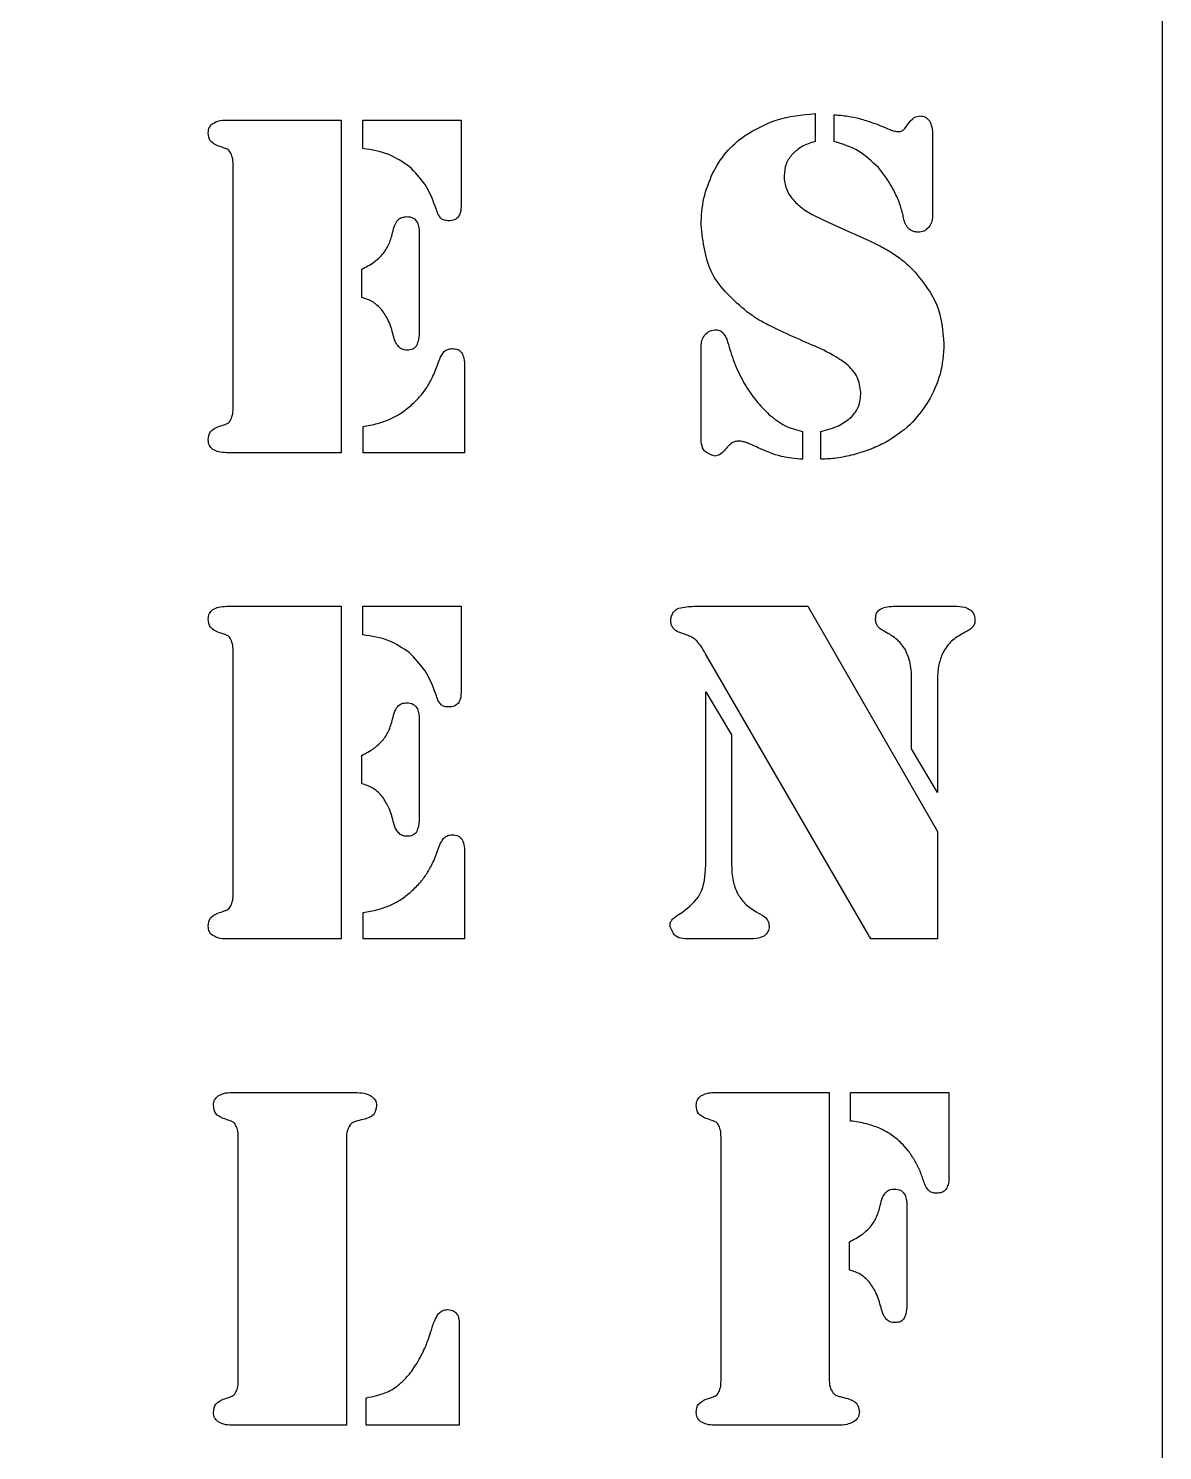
# Model space of a CAD drawing. Header units: millimetres. Extents: x 0 to 850, y -340 to 510.
# Drawn here: x 676 to 850, y -168.1 to 50 of the extents above; entities that cross this region are included whole.
import ezdxf

# ---------------------------------------------------------------- set-up
doc = ezdxf.new("R2010")
doc.units = ezdxf.units.MM
doc.layers.get('0').update_dxf_attribs({"linetype": 'CONTINUOUS'})

msp = doc.modelspace()

# ---------------------------------------------------------------- linework, layer by layer
for p, q in [((706.42, 35.93), (724.02, 35.93)), ((724.02, 35.93), (724.02, -15.07)), ((727.34, 31.56), (727.34, 35.93)), ((727.34, 35.93), (742.4, 35.93)), ((742.4, 35.93), (742.4, 22.71)), ((796.7, 36.94), (796.7, 32.65)), ((799.65, 32.65), (799.65, 36.76)), ((810.49, 34.66), (811.31, 35.75)), ((814.71, 33.54), (814.71, 21.21)), ((707.43, -8.27), (707.43, 29.13)), ((735.97, 18), (735.97, 3.76)), ((727.16, 8.73), (727.16, 13.07)), ((779.21, -12.38), (779.21, 1.22)), ((742.92, -1.88), (742.92, -15.07)), ((727.38, -15.07), (727.38, -11.03)), ((794.76, -11.82), (794.76, -16.08)), ((797.6, -16.08), (797.6, -11.82)), ((724.02, -15.07), (706.42, -15.07)), ((742.92, -15.07), (727.38, -15.07)), ((706.42, -38.63), (724.02, -38.63)), ((724.02, -38.63), (724.02, -89.63)), ((727.34, -43.01), (727.34, -38.63)), ((727.34, -38.63), (742.4, -38.63)), ((742.4, -38.63), (742.4, -51.86)), ((779.23, -38.63), (795.6, -38.63)), ((795.6, -38.63), (815.47, -73.16)), ((808.75, -38.63), (818.09, -38.63)), ((777.22, -43.12), (775.8, -42.6)), ((707.43, -82.83), (707.43, -45.43)), ((805.27, -89.63), (779.91, -45.92)), ((811.51, -60.49), (811.51, -50.14)), ((815.47, -50.14), (815.47, -67.18)), ((779.94, -78.35), (779.94, -51.75)), ((779.94, -51.75), (783.9, -58.32)), ((735.97, -56.57), (735.97, -70.8)), ((783.9, -58.32), (783.9, -78.35)), ((815.47, -67.18), (811.51, -60.49)), ((727.16, -65.83), (727.16, -61.5)), ((815.47, -73.16), (815.47, -89.63)), ((742.92, -76.45), (742.92, -89.63)), ((727.38, -89.63), (727.38, -85.6)), ((787.57, -85.41), (788.69, -86.05)), ((724.02, -89.63), (706.42, -89.63)), ((742.92, -89.63), (727.38, -89.63)), ((786.48, -89.63), (777.85, -89.63)), ((815.47, -89.63), (805.27, -89.63)), ((707.22, -113.2), (726.13, -113.2)), ((781.27, -113.2), (798.87, -113.2)), ((798.87, -113.2), (798.87, -157.1)), ((802.16, -117.57), (802.16, -113.2)), ((802.16, -113.2), (817.21, -113.2)), ((817.21, -113.2), (817.21, -126.24)), ((708.23, -157.4), (708.23, -120)), ((724.82, -120.26), (724.82, -164.2)), ((782.28, -157.4), (782.28, -120)), ((810.79, -131.14), (810.79, -145.37)), ((801.97, -140.4), (801.97, -136.07)), ((742.12, -149), (742.12, -164.2)), ((727.85, -164.2), (727.85, -160.02)), ((724.82, -164.2), (707.22, -164.2)), ((742.12, -164.2), (727.85, -164.2)), ((800.17, -164.2), (781.27, -164.2))]:
    msp.add_line(p, q)
msp.add_lwpolyline([(850, 510), (0, 510), (0, -340), (850, -340)], close=True)
for points, knots in [([(703.62, 33.99), (703.65, 34.28), (703.7, 34.86), (704.13, 35.24), (704.35, 35.43)], [0, 0, 0, 0, 0.0995854, 0.1960917, 0.1960917, 0.1960917, 0.1960917]), ([(704.35, 35.43), (704.64, 35.58), (705.28, 35.91), (706.01, 35.92), (706.42, 35.93)], [0, 0, 0, 0, 0.1129814, 0.2538744, 0.2538744, 0.2538744, 0.2538744]), ([(785.87, 33.54), (787.46, 34.45), (790.82, 36.37), (794.67, 36.74), (796.7, 36.94)], [0, 0, 0, 0, 0.640388, 1.349479, 1.349479, 1.349479, 1.349479]), ([(799.65, 36.76), (800.35, 36.7), (801.66, 36.6), (802.94, 36.31), (803.54, 36.18)], [0, 0, 0, 0, 0.2475047, 0.4626937, 0.4626937, 0.4626937, 0.4626937]), ([(803.54, 36.18), (804.2, 35.97), (805.79, 35.49), (807.32, 34.85), (808.21, 34.48)], [0, 0, 0, 0, 0.2458719, 0.5850236, 0.5850236, 0.5850236, 0.5850236]), ([(811.31, 35.75), (811.51, 35.99), (811.9, 36.44), (812.49, 36.53), (812.77, 36.57)], [0, 0, 0, 0, 0.1065257, 0.2030103, 0.2030103, 0.2030103, 0.2030103]), ([(812.77, 36.57), (813.08, 36.54), (813.67, 36.5), (814.06, 36.05), (814.24, 35.84)], [0, 0, 0, 0, 0.1049582, 0.2006477, 0.2006477, 0.2006477, 0.2006477]), ([(814.24, 35.84), (814.38, 35.53), (814.7, 34.8), (814.7, 34), (814.71, 33.54)], [0, 0, 0, 0, 0.1178777, 0.2783568, 0.2783568, 0.2783568, 0.2783568]), ([(705.11, 31.97), (704.68, 32.18), (703.81, 32.58), (703.68, 33.52), (703.62, 33.99)], [0, 0, 0, 0, 0.1584858, 0.3142666, 0.3142666, 0.3142666, 0.3142666]), ([(780.97, 27.73), (781.61, 28.87), (782.87, 31.12), (784.87, 32.74), (785.87, 33.54)], [0, 0, 0, 0, 0.4558482, 0.9011451, 0.9011451, 0.9011451, 0.9011451]), ([(808.21, 34.48), (808.43, 34.39), (808.83, 34.24), (809.26, 34.19), (809.44, 34.18)], [0, 0, 0, 0, 0.0844438, 0.1498722, 0.1498722, 0.1498722, 0.1498722]), ([(809.44, 34.18), (809.66, 34.19), (810.07, 34.22), (810.35, 34.52), (810.49, 34.66)], [0, 0, 0, 0, 0.0739209, 0.140193, 0.140193, 0.140193, 0.140193]), ([(706.55, 31.47), (706.4, 31.53), (705.92, 31.71), (705.44, 31.87), (705.11, 31.97)], [0, 0, 0, 0, 0.0580702, 0.1793509, 0.1793509, 0.1793509, 0.1793509]), ([(706.98, 31.04), (706.91, 31.14), (706.8, 31.31), (706.62, 31.42), (706.55, 31.47)], [0, 0, 0, 0, 0.0414461, 0.07210741, 0.07210741, 0.07210741, 0.07210741]), ([(707.43, 29.13), (707.42, 29.52), (707.42, 30.19), (707.11, 30.79), (706.98, 31.04)], [0, 0, 0, 0, 0.1336195, 0.2330381, 0.2330381, 0.2330381, 0.2330381]), ([(734.46, 28.83), (733.44, 29.52), (731.28, 30.97), (728.7, 31.36), (727.34, 31.56)], [0, 0, 0, 0, 0.4283335, 0.9068402, 0.9068402, 0.9068402, 0.9068402]), ([(793.17, 30.68), (792.82, 30.21), (792.09, 29.24), (792, 28.03), (791.96, 27.41)], [0, 0, 0, 0, 0.2044917, 0.4179404, 0.4179404, 0.4179404, 0.4179404]), ([(796.7, 32.65), (795.99, 32.42), (794.68, 32.01), (793.65, 31.1), (793.17, 30.68)], [0, 0, 0, 0, 0.2582406, 0.4799154, 0.4799154, 0.4799154, 0.4799154]), ([(806.41, 28.65), (805.45, 29.57), (803.52, 31.44), (800.95, 32.24), (799.65, 32.65)], [0, 0, 0, 0, 0.4636084, 0.9356012, 0.9356012, 0.9356012, 0.9356012]), ([(738.63, 22.22), (738.13, 23.55), (737.2, 26.05), (735.33, 27.95), (734.46, 28.83)], [0, 0, 0, 0, 0.4944294, 0.9287711, 0.9287711, 0.9287711, 0.9287711]), ([(808.77, 25.17), (808.42, 25.8), (807.74, 27.03), (806.85, 28.11), (806.41, 28.65)], [0, 0, 0, 0, 0.2517852, 0.4946645, 0.4946645, 0.4946645, 0.4946645]), ([(779.21, 19.87), (779.28, 21.25), (779.42, 23.97), (780.46, 26.49), (780.97, 27.73)], [0, 0, 0, 0, 0.4846283, 0.9543275, 0.9543275, 0.9543275, 0.9543275]), ([(791.96, 27.41), (791.99, 26.82), (792.07, 25.65), (792.67, 24.64), (792.96, 24.15)], [0, 0, 0, 0, 0.208169, 0.4076956, 0.4076956, 0.4076956, 0.4076956]), ([(792.96, 24.15), (793.39, 23.67), (794.33, 22.59), (795.57, 21.87), (796.25, 21.47)], [0, 0, 0, 0, 0.2242033, 0.5012491, 0.5012491, 0.5012491, 0.5012491]), ([(810.19, 21.4), (810.02, 22.03), (809.67, 23.33), (809.08, 24.54), (808.77, 25.17)], [0, 0, 0, 0, 0.228405, 0.4753253, 0.4753253, 0.4753253, 0.4753253]), ([(739.34, 20.84), (739.21, 21.01), (738.88, 21.42), (738.72, 21.92), (738.63, 22.22)], [0, 0, 0, 0, 0.0740924, 0.1840812, 0.1840812, 0.1840812, 0.1840812]), ([(742.4, 22.71), (742.39, 22.36), (742.38, 21.76), (742.08, 21.25), (741.95, 21.03)], [0, 0, 0, 0, 0.1183195, 0.2077639, 0.2077639, 0.2077639, 0.2077639]), ([(731.9, 18.63), (731.99, 19.05), (732.14, 19.75), (732.53, 20.35), (732.69, 20.6)], [0, 0, 0, 0, 0.1469461, 0.2503324, 0.2503324, 0.2503324, 0.2503324]), ([(732.69, 20.6), (732.87, 20.75), (733.27, 21.09), (733.79, 21.12), (734.07, 21.14)], [0, 0, 0, 0, 0.0841302, 0.1788862, 0.1788862, 0.1788862, 0.1788862]), ([(734.07, 21.14), (734.43, 21.11), (735.13, 21.05), (735.52, 20.48), (735.71, 20.2)], [0, 0, 0, 0, 0.1218196, 0.2330693, 0.2330693, 0.2330693, 0.2330693]), ([(735.71, 20.2), (735.79, 19.94), (735.99, 19.22), (735.98, 18.47), (735.97, 18)], [0, 0, 0, 0, 0.0962152, 0.2623274, 0.2623274, 0.2623274, 0.2623274]), ([(740.53, 20.5), (740.29, 20.51), (739.86, 20.52), (739.49, 20.74), (739.34, 20.84)], [0, 0, 0, 0, 0.0841002, 0.1484866, 0.1484866, 0.1484866, 0.1484866]), ([(741.95, 21.03), (741.77, 20.87), (741.36, 20.54), (740.82, 20.51), (740.53, 20.5)], [0, 0, 0, 0, 0.0822928, 0.1823835, 0.1823835, 0.1823835, 0.1823835]), ([(786.24, 6.53), (784.19, 8.32), (780.13, 11.87), (779.52, 17.22), (779.21, 19.87)], [0, 0, 0, 0, 0.925116, 1.831395, 1.831395, 1.831395, 1.831395]), ([(796.25, 21.47), (797.1, 21.05), (799.44, 19.89), (801.83, 18.85), (803.35, 18.19)], [0, 0, 0, 0, 0.3351773, 0.9205114, 0.9205114, 0.9205114, 0.9205114]), ([(810.58, 19.96), (810.51, 20.15), (810.33, 20.62), (810.24, 21.11), (810.19, 21.4)], [0, 0, 0, 0, 0.0715932, 0.175708, 0.175708, 0.175708, 0.175708]), ([(811.12, 19.23), (811.02, 19.34), (810.8, 19.55), (810.65, 19.82), (810.58, 19.96)], [0, 0, 0, 0, 0.0528904, 0.1073553, 0.1073553, 0.1073553, 0.1073553]), ([(814.71, 21.21), (814.69, 20.87), (814.65, 20.22), (814.27, 19.69), (814.09, 19.44)], [0, 0, 0, 0, 0.1173433, 0.2249594, 0.2249594, 0.2249594, 0.2249594]), ([(730.37, 15.35), (730.7, 15.81), (731.41, 16.81), (731.73, 18), (731.9, 18.63)], [0, 0, 0, 0, 0.2000026, 0.4297048, 0.4297048, 0.4297048, 0.4297048]), ([(803.35, 18.19), (804.36, 17.74), (806.14, 16.96), (807.83, 15.98), (808.56, 15.55)], [0, 0, 0, 0, 0.3871693, 0.6875228, 0.6875228, 0.6875228, 0.6875228]), ([(812.5, 18.75), (812.26, 18.77), (811.76, 18.81), (811.34, 19.09), (811.12, 19.23)], [0, 0, 0, 0, 0.0858127, 0.1748305, 0.1748305, 0.1748305, 0.1748305]), ([(814.09, 19.44), (813.87, 19.24), (813.42, 18.83), (812.81, 18.77), (812.5, 18.75)], [0, 0, 0, 0, 0.1029722, 0.2087895, 0.2087895, 0.2087895, 0.2087895]), ([(727.16, 13.07), (727.81, 13.4), (728.99, 14), (729.94, 14.93), (730.37, 15.35)], [0, 0, 0, 0, 0.2565248, 0.4658732, 0.4658732, 0.4658732, 0.4658732]), ([(808.56, 15.55), (809.18, 15.13), (810.43, 14.26), (811.51, 13.18), (812.06, 12.62)], [0, 0, 0, 0, 0.2625393, 0.5377005, 0.5377005, 0.5377005, 0.5377005]), ([(812.06, 12.62), (813.34, 11), (815.91, 7.77), (816.28, 3.65), (816.47, 1.6)], [0, 0, 0, 0, 0.71231, 1.424218, 1.424218, 1.424218, 1.424218]), ([(730.2, 6.9), (729.78, 7.33), (728.91, 8.18), (727.75, 8.55), (727.16, 8.73)], [0, 0, 0, 0, 0.2085291, 0.4235073, 0.4235073, 0.4235073, 0.4235073]), ([(732.01, 2.94), (731.8, 3.72), (731.42, 5.15), (730.58, 6.36), (730.2, 6.9)], [0, 0, 0, 0, 0.2830436, 0.5157212, 0.5157212, 0.5157212, 0.5157212]), ([(789.51, 4.51), (788.95, 4.81), (787.81, 5.42), (786.77, 6.16), (786.24, 6.53)], [0, 0, 0, 0, 0.2248379, 0.4523616, 0.4523616, 0.4523616, 0.4523616]), ([(795.8, 1.63), (794.51, 2.2), (792.39, 3.13), (790.31, 4.12), (789.51, 4.51)], [0, 0, 0, 0, 0.4988037, 0.8143803, 0.8143803, 0.8143803, 0.8143803]), ([(732.8, 1.19), (732.64, 1.41), (732.27, 1.95), (732.11, 2.58), (732.01, 2.94)], [0, 0, 0, 0, 0.0972634, 0.2279266, 0.2279266, 0.2279266, 0.2279266]), ([(735.97, 3.76), (735.98, 3.26), (735.98, 2.43), (735.69, 1.65), (735.58, 1.34)], [0, 0, 0, 0, 0.1751061, 0.2913675, 0.2913675, 0.2913675, 0.2913675]), ([(779.21, 1.22), (779.24, 1.56), (779.28, 2.2), (779.64, 2.74), (779.81, 3)], [0, 0, 0, 0, 0.1150872, 0.2237966, 0.2237966, 0.2237966, 0.2237966]), ([(779.81, 3), (780.02, 3.21), (780.44, 3.63), (781.02, 3.72), (781.31, 3.76)], [0, 0, 0, 0, 0.1026416, 0.2024557, 0.2024557, 0.2024557, 0.2024557]), ([(781.31, 3.76), (781.56, 3.76), (782.05, 3.75), (782.42, 3.44), (782.6, 3.3)], [0, 0, 0, 0, 0.0870319, 0.165513, 0.165513, 0.165513, 0.165513]), ([(782.6, 3.3), (782.75, 3.07), (783.13, 2.53), (783.3, 1.89), (783.4, 1.52)], [0, 0, 0, 0, 0.0965061, 0.2306468, 0.2306468, 0.2306468, 0.2306468]), ([(734.14, 0.66), (733.88, 0.68), (733.37, 0.71), (732.98, 1.03), (732.8, 1.19)], [0, 0, 0, 0, 0.0914137, 0.1737069, 0.1737069, 0.1737069, 0.1737069]), ([(735.58, 1.34), (735.41, 1.14), (735.03, 0.71), (734.46, 0.68), (734.14, 0.66)], [0, 0, 0, 0, 0.0882976, 0.1940103, 0.1940103, 0.1940103, 0.1940103]), ([(738.96, -1.17), (739.08, -0.82), (739.29, -0.23), (739.67, 0.26), (739.82, 0.46)], [0, 0, 0, 0, 0.1280648, 0.2175507, 0.2175507, 0.2175507, 0.2175507]), ([(739.82, 0.46), (739.99, 0.58), (740.36, 0.85), (740.81, 0.87), (741.06, 0.89)], [0, 0, 0, 0, 0.0732171, 0.1565979, 0.1565979, 0.1565979, 0.1565979]), ([(741.06, 0.89), (741.37, 0.87), (741.94, 0.85), (742.33, 0.45), (742.51, 0.27)], [0, 0, 0, 0, 0.1059587, 0.1922854, 0.1922854, 0.1922854, 0.1922854]), ([(742.51, 0.27), (742.63, -0.01), (742.92, -0.69), (742.92, -1.44), (742.92, -1.88)], [0, 0, 0, 0, 0.1058556, 0.2596288, 0.2596288, 0.2596288, 0.2596288]), ([(783.4, 1.52), (783.72, 0.47), (784.34, -1.62), (785.37, -3.54), (785.88, -4.49)], [0, 0, 0, 0, 0.3862527, 0.7673725, 0.7673725, 0.7673725, 0.7673725]), ([(801.48, -1.43), (800.77, -0.95), (798.98, 0.25), (797, 1.12), (795.8, 1.63)], [0, 0, 0, 0, 0.302403, 0.7604962, 0.7604962, 0.7604962, 0.7604962]), ([(816.47, 1.6), (816.37, 0.03), (816.18, -3.07), (814.77, -5.85), (814.07, -7.22)], [0, 0, 0, 0, 0.547394, 1.08503, 1.08503, 1.08503, 1.08503]), ([(737.15, -5.07), (737.48, -4.51), (738.19, -3.26), (738.69, -1.91), (738.96, -1.17)], [0, 0, 0, 0, 0.2293848, 0.5072145, 0.5072145, 0.5072145, 0.5072145]), ([(803.72, -5.84), (803.61, -5.02), (803.38, -3.29), (802.14, -2.07), (801.48, -1.43)], [0, 0, 0, 0, 0.2846643, 0.5970304, 0.5970304, 0.5970304, 0.5970304]), ([(734.59, -7.93), (735.09, -7.48), (736.05, -6.62), (736.79, -5.57), (737.15, -5.07)], [0, 0, 0, 0, 0.2370182, 0.4525269, 0.4525269, 0.4525269, 0.4525269]), ([(785.88, -4.49), (786.44, -5.38), (787.52, -7.11), (788.97, -8.54), (789.68, -9.24)], [0, 0, 0, 0, 0.3681914, 0.7168512, 0.7168512, 0.7168512, 0.7168512]), ([(802.29, -9.63), (802.71, -9.1), (803.59, -8), (803.68, -6.58), (803.72, -5.84)], [0, 0, 0, 0, 0.2317939, 0.4875153, 0.4875153, 0.4875153, 0.4875153]), ([(706.98, -10.17), (707.11, -9.92), (707.42, -9.32), (707.42, -8.65), (707.43, -8.27)], [0, 0, 0, 0, 0.0994192, 0.2330385, 0.2330385, 0.2330385, 0.2330385]), ([(731.4, -9.99), (731.94, -9.72), (733.08, -9.16), (734.07, -8.35), (734.59, -7.93)], [0, 0, 0, 0, 0.2123786, 0.4482036, 0.4482036, 0.4482036, 0.4482036]), ([(814.07, -7.22), (813.2, -8.48), (811.44, -11.03), (808.82, -12.67), (807.5, -13.5)], [0, 0, 0, 0, 0.536484, 1.079413, 1.079413, 1.079413, 1.079413]), ([(705.11, -11.11), (705.44, -11), (705.92, -10.84), (706.4, -10.66), (706.55, -10.6)], [0, 0, 0, 0, 0.1212804, 0.1793509, 0.1793509, 0.1793509, 0.1793509]), ([(706.55, -10.6), (706.62, -10.55), (706.8, -10.44), (706.91, -10.27), (706.98, -10.17)], [0, 0, 0, 0, 0.03066145, 0.07210736, 0.07210736, 0.07210736, 0.07210736]), ([(727.38, -11.03), (728.13, -10.91), (729.5, -10.68), (730.8, -10.2), (731.4, -9.99)], [0, 0, 0, 0, 0.266266, 0.4891891, 0.4891891, 0.4891891, 0.4891891]), ([(789.68, -9.24), (790.44, -9.85), (791.95, -11.07), (793.82, -11.57), (794.76, -11.82)], [0, 0, 0, 0, 0.3402072, 0.6769464, 0.6769464, 0.6769464, 0.6769464]), ([(797.6, -11.82), (798.56, -11.57), (800.26, -11.13), (801.67, -10.08), (802.29, -9.63)], [0, 0, 0, 0, 0.3471559, 0.6136901, 0.6136901, 0.6136901, 0.6136901]), ([(703.62, -13.12), (703.68, -12.66), (703.81, -11.71), (704.68, -11.31), (705.11, -11.11)], [0, 0, 0, 0, 0.1557804, 0.3142659, 0.3142659, 0.3142659, 0.3142659]), ([(781.31, -15.59), (780.7, -15.39), (779.25, -14.9), (779.23, -13.3), (779.21, -12.38)], [0, 0, 0, 0, 0.2073984, 0.497517, 0.497517, 0.497517, 0.497517]), ([(704.35, -14.56), (704.13, -14.37), (703.7, -13.99), (703.65, -13.42), (703.62, -13.12)], [0, 0, 0, 0, 0.0965061, 0.1960927, 0.1960927, 0.1960927, 0.1960927]), ([(706.42, -15.07), (706.01, -15.06), (705.28, -15.04), (704.64, -14.71), (704.35, -14.56)], [0, 0, 0, 0, 0.1408932, 0.2538743, 0.2538743, 0.2538743, 0.2538743]), ([(782.76, -14.77), (782.55, -15.01), (782.15, -15.45), (781.57, -15.55), (781.31, -15.59)], [0, 0, 0, 0, 0.1097859, 0.2020215, 0.2020215, 0.2020215, 0.2020215]), ([(783.96, -13.55), (783.79, -13.69), (783.36, -14.06), (782.99, -14.5), (782.76, -14.77)], [0, 0, 0, 0, 0.0759298, 0.2008198, 0.2008198, 0.2008198, 0.2008198]), ([(785.08, -13.31), (784.86, -13.31), (784.47, -13.32), (784.11, -13.48), (783.96, -13.55)], [0, 0, 0, 0, 0.0772541, 0.1362294, 0.1362294, 0.1362294, 0.1362294]), ([(786.09, -13.5), (785.92, -13.44), (785.59, -13.34), (785.25, -13.32), (785.08, -13.31)], [0, 0, 0, 0, 0.0626472, 0.1211476, 0.1211476, 0.1211476, 0.1211476]), ([(787.99, -14.32), (787.61, -14.14), (786.98, -13.85), (786.34, -13.6), (786.09, -13.5)], [0, 0, 0, 0, 0.1505175, 0.2441824, 0.2441824, 0.2441824, 0.2441824]), ([(794.76, -16.08), (793.67, -15.98), (791.32, -15.78), (789.16, -14.83), (787.99, -14.32)], [0, 0, 0, 0, 0.3826227, 0.8269944, 0.8269944, 0.8269944, 0.8269944]), ([(807.5, -13.5), (806.72, -13.88), (805.14, -14.65), (803.45, -15.14), (802.58, -15.38)], [0, 0, 0, 0, 0.3036675, 0.6202705, 0.6202705, 0.6202705, 0.6202705]), ([(802.58, -15.38), (801.73, -15.59), (800.09, -15.97), (798.4, -16.04), (797.6, -16.08)], [0, 0, 0, 0, 0.3099068, 0.5936027, 0.5936027, 0.5936027, 0.5936027]), ([(703.62, -40.58), (703.65, -40.29), (703.7, -39.71), (704.13, -39.33), (704.35, -39.14)], [0, 0, 0, 0, 0.0995854, 0.1960917, 0.1960917, 0.1960917, 0.1960917]), ([(704.35, -39.14), (704.64, -38.99), (705.28, -38.66), (706.01, -38.64), (706.42, -38.63)], [0, 0, 0, 0, 0.1129814, 0.2538744, 0.2538744, 0.2538744, 0.2538744]), ([(774.9, -39.66), (775.02, -39.5), (775.26, -39.17), (775.62, -38.99), (775.8, -38.9)], [0, 0, 0, 0, 0.0713373, 0.1405966, 0.1405966, 0.1405966, 0.1405966]), ([(775.8, -38.9), (776.19, -38.82), (777.32, -38.61), (778.48, -38.62), (779.23, -38.63)], [0, 0, 0, 0, 0.1403715, 0.4064167, 0.4064167, 0.4064167, 0.4064167]), ([(805.98, -40.58), (806, -40.27), (806.04, -39.69), (806.45, -39.29), (806.64, -39.1)], [0, 0, 0, 0, 0.1045312, 0.1959212, 0.1959212, 0.1959212, 0.1959212]), ([(806.64, -39.1), (806.92, -38.97), (807.58, -38.65), (808.32, -38.64), (808.75, -38.63)], [0, 0, 0, 0, 0.1086667, 0.2571059, 0.2571059, 0.2571059, 0.2571059]), ([(818.09, -38.63), (818.63, -38.63), (819.52, -38.62), (820.29, -39.06), (820.59, -39.23)], [0, 0, 0, 0, 0.1865452, 0.3074494, 0.3074494, 0.3074494, 0.3074494]), ([(820.59, -39.23), (820.78, -39.44), (821.14, -39.84), (821.2, -40.39), (821.23, -40.65)], [0, 0, 0, 0, 0.0951736, 0.1872001, 0.1872001, 0.1872001, 0.1872001]), ([(705.11, -42.6), (704.68, -42.39), (703.81, -41.99), (703.68, -41.05), (703.62, -40.58)], [0, 0, 0, 0, 0.1584858, 0.3142666, 0.3142666, 0.3142666, 0.3142666]), ([(774.56, -40.84), (774.58, -40.63), (774.61, -40.21), (774.8, -39.85), (774.9, -39.66)], [0, 0, 0, 0, 0.0726544, 0.1454581, 0.1454581, 0.1454581, 0.1454581]), ([(774.9, -41.92), (774.8, -41.76), (774.6, -41.42), (774.58, -41.03), (774.56, -40.84)], [0, 0, 0, 0, 0.0673298, 0.1350885, 0.1350885, 0.1350885, 0.1350885]), ([(806.28, -41.68), (806.2, -41.52), (806.01, -41.18), (805.99, -40.79), (805.98, -40.58)], [0, 0, 0, 0, 0.0634351, 0.135948, 0.135948, 0.135948, 0.135948]), ([(821.23, -40.65), (821.22, -40.89), (821.21, -41.31), (820.98, -41.67), (820.87, -41.83)], [0, 0, 0, 0, 0.081441, 0.1470861, 0.1470861, 0.1470861, 0.1470861]), ([(706.55, -43.1), (706.4, -43.04), (705.92, -42.86), (705.44, -42.7), (705.11, -42.6)], [0, 0, 0, 0, 0.0580702, 0.1793509, 0.1793509, 0.1793509, 0.1793509]), ([(706.98, -43.53), (706.91, -43.43), (706.8, -43.26), (706.62, -43.15), (706.55, -43.1)], [0, 0, 0, 0, 0.0414461, 0.07210741, 0.07210741, 0.07210741, 0.07210741]), ([(707.43, -45.43), (707.42, -45.05), (707.42, -44.38), (707.11, -43.78), (706.98, -43.53)], [0, 0, 0, 0, 0.1336195, 0.2330381, 0.2330381, 0.2330381, 0.2330381]), ([(734.46, -45.73), (733.44, -45.05), (731.28, -43.59), (728.7, -43.21), (727.34, -43.01)], [0, 0, 0, 0, 0.4283335, 0.9068402, 0.9068402, 0.9068402, 0.9068402]), ([(775.8, -42.6), (775.62, -42.52), (775.26, -42.37), (775.02, -42.07), (774.9, -41.92)], [0, 0, 0, 0, 0.0668435, 0.133687, 0.133687, 0.133687, 0.133687]), ([(778.56, -43.94), (778.37, -43.76), (777.98, -43.4), (777.47, -43.21), (777.22, -43.12)], [0, 0, 0, 0, 0.090618, 0.1870209, 0.1870209, 0.1870209, 0.1870209]), ([(807.37, -42.48), (807.14, -42.37), (806.72, -42.16), (806.42, -41.83), (806.28, -41.68)], [0, 0, 0, 0, 0.090372, 0.1599181, 0.1599181, 0.1599181, 0.1599181]), ([(810.6, -45.34), (810.21, -44.79), (809.35, -43.59), (808.06, -42.87), (807.37, -42.48)], [0, 0, 0, 0, 0.2350482, 0.5131605, 0.5131605, 0.5131605, 0.5131605]), ([(819.17, -42.89), (818.55, -43.28), (817.29, -44.06), (816.56, -45.34), (816.18, -46)], [0, 0, 0, 0, 0.2538558, 0.5138591, 0.5138591, 0.5138591, 0.5138591]), ([(820.87, -41.83), (820.68, -41.99), (820.16, -42.41), (819.55, -42.71), (819.17, -42.89)], [0, 0, 0, 0, 0.0893464, 0.2366417, 0.2366417, 0.2366417, 0.2366417]), ([(738.63, -52.35), (738.13, -51.02), (737.2, -48.52), (735.33, -46.62), (734.46, -45.73)], [0, 0, 0, 0, 0.4944294, 0.9287711, 0.9287711, 0.9287711, 0.9287711]), ([(779.91, -45.92), (779.67, -45.51), (779.27, -44.82), (778.77, -44.19), (778.56, -43.94)], [0, 0, 0, 0, 0.1668048, 0.2819801, 0.2819801, 0.2819801, 0.2819801]), ([(811.51, -50.14), (811.5, -49.21), (811.48, -47.55), (810.86, -46.01), (810.6, -45.34)], [0, 0, 0, 0, 0.3269347, 0.5792241, 0.5792241, 0.5792241, 0.5792241]), ([(816.18, -46), (815.98, -46.59), (815.51, -47.93), (815.49, -49.35), (815.47, -50.14)], [0, 0, 0, 0, 0.2211438, 0.4977575, 0.4977575, 0.4977575, 0.4977575]), ([(742.4, -51.86), (742.39, -52.2), (742.38, -52.8), (742.08, -53.32), (741.95, -53.54)], [0, 0, 0, 0, 0.1183195, 0.2077639, 0.2077639, 0.2077639, 0.2077639]), ([(731.9, -55.93), (731.99, -55.52), (732.14, -54.82), (732.53, -54.22), (732.69, -53.97)], [0, 0, 0, 0, 0.1469461, 0.2503324, 0.2503324, 0.2503324, 0.2503324]), ([(732.69, -53.97), (732.87, -53.81), (733.27, -53.48), (733.79, -53.45), (734.07, -53.43)], [0, 0, 0, 0, 0.0841302, 0.1788862, 0.1788862, 0.1788862, 0.1788862]), ([(734.07, -53.43), (734.43, -53.46), (735.13, -53.52), (735.52, -54.09), (735.71, -54.36)], [0, 0, 0, 0, 0.1218196, 0.2330693, 0.2330693, 0.2330693, 0.2330693]), ([(735.71, -54.36), (735.79, -54.63), (735.99, -55.35), (735.98, -56.09), (735.97, -56.57)], [0, 0, 0, 0, 0.0962152, 0.2623274, 0.2623274, 0.2623274, 0.2623274]), ([(739.34, -53.73), (739.21, -53.56), (738.88, -53.15), (738.72, -52.65), (738.63, -52.35)], [0, 0, 0, 0, 0.0740924, 0.1840812, 0.1840812, 0.1840812, 0.1840812]), ([(740.53, -54.07), (740.29, -54.06), (739.86, -54.05), (739.49, -53.83), (739.34, -53.73)], [0, 0, 0, 0, 0.0841002, 0.1484866, 0.1484866, 0.1484866, 0.1484866]), ([(741.95, -53.54), (741.77, -53.69), (741.36, -54.03), (740.82, -54.05), (740.53, -54.07)], [0, 0, 0, 0, 0.0822928, 0.1823835, 0.1823835, 0.1823835, 0.1823835]), ([(730.37, -59.22), (730.7, -58.76), (731.41, -57.75), (731.73, -56.57), (731.9, -55.93)], [0, 0, 0, 0, 0.2000026, 0.4297048, 0.4297048, 0.4297048, 0.4297048]), ([(727.16, -61.5), (727.81, -61.17), (728.99, -60.57), (729.94, -59.64), (730.37, -59.22)], [0, 0, 0, 0, 0.2565248, 0.4658732, 0.4658732, 0.4658732, 0.4658732]), ([(730.2, -67.67), (729.78, -67.24), (728.91, -66.38), (727.75, -66.02), (727.16, -65.83)], [0, 0, 0, 0, 0.2085291, 0.4235073, 0.4235073, 0.4235073, 0.4235073]), ([(732.01, -71.63), (731.8, -70.84), (731.42, -69.42), (730.58, -68.21), (730.2, -67.67)], [0, 0, 0, 0, 0.2830436, 0.5157212, 0.5157212, 0.5157212, 0.5157212]), ([(732.8, -73.38), (732.64, -73.15), (732.27, -72.62), (732.11, -71.99), (732.01, -71.63)], [0, 0, 0, 0, 0.0972634, 0.2279266, 0.2279266, 0.2279266, 0.2279266]), ([(735.97, -70.8), (735.98, -71.31), (735.98, -72.14), (735.69, -72.92), (735.58, -73.23)], [0, 0, 0, 0, 0.1751061, 0.2913675, 0.2913675, 0.2913675, 0.2913675]), ([(734.14, -73.9), (733.88, -73.89), (733.37, -73.86), (732.98, -73.53), (732.8, -73.38)], [0, 0, 0, 0, 0.0914137, 0.1737069, 0.1737069, 0.1737069, 0.1737069]), ([(735.58, -73.23), (735.41, -73.43), (735.03, -73.86), (734.46, -73.89), (734.14, -73.9)], [0, 0, 0, 0, 0.0882976, 0.1940103, 0.1940103, 0.1940103, 0.1940103]), ([(738.96, -75.74), (739.08, -75.39), (739.29, -74.8), (739.67, -74.31), (739.82, -74.11)], [0, 0, 0, 0, 0.1280648, 0.2175507, 0.2175507, 0.2175507, 0.2175507]), ([(739.82, -74.11), (739.99, -73.99), (740.36, -73.72), (740.81, -73.69), (741.06, -73.68)], [0, 0, 0, 0, 0.0732171, 0.1565979, 0.1565979, 0.1565979, 0.1565979]), ([(741.06, -73.68), (741.37, -73.69), (741.94, -73.72), (742.33, -74.12), (742.51, -74.3)], [0, 0, 0, 0, 0.1059587, 0.1922854, 0.1922854, 0.1922854, 0.1922854]), ([(737.15, -79.64), (737.48, -79.08), (738.19, -77.83), (738.69, -76.48), (738.96, -75.74)], [0, 0, 0, 0, 0.2293848, 0.5072145, 0.5072145, 0.5072145, 0.5072145]), ([(742.51, -74.3), (742.63, -74.58), (742.92, -75.26), (742.92, -76), (742.92, -76.45)], [0, 0, 0, 0, 0.1058556, 0.2596288, 0.2596288, 0.2596288, 0.2596288]), ([(776.36, -85.56), (777.4, -84.71), (779.66, -82.86), (779.84, -79.93), (779.94, -78.35)], [0, 0, 0, 0, 0.456202, 0.9865807, 0.9865807, 0.9865807, 0.9865807]), ([(783.9, -78.35), (783.93, -79.16), (783.97, -80.64), (784.53, -82.02), (784.78, -82.65)], [0, 0, 0, 0, 0.2814075, 0.5196318, 0.5196318, 0.5196318, 0.5196318]), ([(734.59, -82.5), (735.09, -82.05), (736.05, -81.18), (736.79, -80.14), (737.15, -79.64)], [0, 0, 0, 0, 0.2370182, 0.4525269, 0.4525269, 0.4525269, 0.4525269]), ([(706.98, -84.74), (707.11, -84.49), (707.42, -83.89), (707.42, -83.22), (707.43, -82.83)], [0, 0, 0, 0, 0.0994192, 0.2330385, 0.2330385, 0.2330385, 0.2330385]), ([(731.4, -84.55), (731.94, -84.29), (733.08, -83.73), (734.07, -82.92), (734.59, -82.5)], [0, 0, 0, 0, 0.2123786, 0.4482036, 0.4482036, 0.4482036, 0.4482036]), ([(784.78, -82.65), (785.13, -83.19), (785.85, -84.32), (786.98, -85.04), (787.57, -85.41)], [0, 0, 0, 0, 0.2242895, 0.4664874, 0.4664874, 0.4664874, 0.4664874]), ([(706.55, -85.17), (706.62, -85.12), (706.8, -85.01), (706.91, -84.84), (706.98, -84.74)], [0, 0, 0, 0, 0.03066145, 0.07210736, 0.07210736, 0.07210736, 0.07210736]), ([(727.38, -85.6), (728.13, -85.47), (729.5, -85.24), (730.8, -84.77), (731.4, -84.55)], [0, 0, 0, 0, 0.266266, 0.4891891, 0.4891891, 0.4891891, 0.4891891]), ([(703.62, -87.69), (703.68, -87.22), (703.81, -86.28), (704.68, -85.88), (705.11, -85.67)], [0, 0, 0, 0, 0.1557804, 0.3142659, 0.3142659, 0.3142659, 0.3142659]), ([(705.11, -85.67), (705.44, -85.57), (705.92, -85.41), (706.4, -85.23), (706.55, -85.17)], [0, 0, 0, 0, 0.1212804, 0.1793509, 0.1793509, 0.1793509, 0.1793509]), ([(774.45, -87.69), (774.46, -87.48), (774.48, -87.1), (774.7, -86.78), (774.81, -86.63)], [0, 0, 0, 0, 0.0716437, 0.1344111, 0.1344111, 0.1344111, 0.1344111]), ([(774.81, -86.63), (774.99, -86.47), (775.47, -86.06), (776.02, -85.75), (776.36, -85.56)], [0, 0, 0, 0, 0.0859002, 0.221785, 0.221785, 0.221785, 0.221785]), ([(788.69, -86.05), (788.97, -86.26), (789.54, -86.68), (789.62, -87.38), (789.66, -87.73)], [0, 0, 0, 0, 0.1189102, 0.23778, 0.23778, 0.23778, 0.23778]), ([(704.35, -89.13), (704.13, -88.94), (703.7, -88.56), (703.65, -87.98), (703.62, -87.69)], [0, 0, 0, 0, 0.0965061, 0.1960927, 0.1960927, 0.1960927, 0.1960927]), ([(706.42, -89.63), (706.01, -89.62), (705.28, -89.61), (704.64, -89.28), (704.35, -89.13)], [0, 0, 0, 0, 0.1408932, 0.2538743, 0.2538743, 0.2538743, 0.2538743]), ([(777.85, -89.63), (776.88, -89.65), (775.27, -89.68), (774.68, -88.25), (774.45, -87.69)], [0, 0, 0, 0, 0.3053938, 0.5038574, 0.5038574, 0.5038574, 0.5038574]), ([(788.95, -89.15), (788.65, -89.29), (787.87, -89.65), (787.01, -89.64), (786.48, -89.63)], [0, 0, 0, 0, 0.1159069, 0.2988828, 0.2988828, 0.2988828, 0.2988828]), ([(789.66, -87.73), (789.63, -88), (789.56, -88.56), (789.15, -88.95), (788.95, -89.15)], [0, 0, 0, 0, 0.094639, 0.1921443, 0.1921443, 0.1921443, 0.1921443]), ([(705.15, -113.71), (705.44, -113.56), (706.09, -113.23), (706.82, -113.21), (707.22, -113.2)], [0, 0, 0, 0, 0.1129812, 0.2538745, 0.2538745, 0.2538745, 0.2538745]), ([(726.13, -113.2), (726.61, -113.2), (727.42, -113.21), (728.17, -113.52), (728.48, -113.65)], [0, 0, 0, 0, 0.1664568, 0.2842855, 0.2842855, 0.2842855, 0.2842855]), ([(779.2, -113.71), (779.48, -113.56), (780.13, -113.23), (780.86, -113.21), (781.27, -113.2)], [0, 0, 0, 0, 0.1129812, 0.2538745, 0.2538745, 0.2538745, 0.2538745]), ([(704.42, -115.15), (704.45, -114.85), (704.51, -114.28), (704.94, -113.9), (705.15, -113.71)], [0, 0, 0, 0, 0.0995854, 0.1960917, 0.1960917, 0.1960917, 0.1960917]), ([(705.92, -117.16), (705.48, -116.96), (704.62, -116.56), (704.49, -115.61), (704.42, -115.15)], [0, 0, 0, 0, 0.1584858, 0.3142666, 0.3142666, 0.3142666, 0.3142666]), ([(729.45, -115.22), (729.37, -115.72), (729.19, -116.76), (728.18, -117.1), (727.66, -117.28)], [0, 0, 0, 0, 0.1657591, 0.3452034, 0.3452034, 0.3452034, 0.3452034]), ([(728.48, -113.65), (728.77, -113.86), (729.31, -114.25), (729.41, -114.91), (729.45, -115.22)], [0, 0, 0, 0, 0.1181512, 0.2253265, 0.2253265, 0.2253265, 0.2253265]), ([(778.47, -115.15), (778.5, -114.85), (778.55, -114.28), (778.98, -113.9), (779.2, -113.71)], [0, 0, 0, 0, 0.0995854, 0.1960917, 0.1960917, 0.1960917, 0.1960917]), ([(779.96, -117.16), (779.53, -116.96), (778.66, -116.56), (778.53, -115.61), (778.47, -115.15)], [0, 0, 0, 0, 0.1584858, 0.3142666, 0.3142666, 0.3142666, 0.3142666]), ([(707.35, -117.67), (707.2, -117.61), (706.73, -117.43), (706.24, -117.27), (705.92, -117.16)], [0, 0, 0, 0, 0.0580702, 0.1793509, 0.1793509, 0.1793509, 0.1793509]), ([(707.78, -118.1), (707.72, -118), (707.6, -117.83), (707.43, -117.72), (707.35, -117.67)], [0, 0, 0, 0, 0.0414461, 0.07210741, 0.07210741, 0.07210741, 0.07210741]), ([(725.94, -117.72), (725.85, -117.78), (725.64, -117.89), (725.47, -118.07), (725.38, -118.17)], [0, 0, 0, 0, 0.03750764, 0.0849137, 0.0849137, 0.0849137, 0.0849137]), ([(727.66, -117.28), (727.27, -117.36), (726.69, -117.49), (726.13, -117.67), (725.94, -117.72)], [0, 0, 0, 0, 0.1401951, 0.2090324, 0.2090324, 0.2090324, 0.2090324]), ([(781.4, -117.67), (781.25, -117.61), (780.77, -117.43), (780.29, -117.27), (779.96, -117.16)], [0, 0, 0, 0, 0.0580704, 0.1793511, 0.1793511, 0.1793511, 0.1793511]), ([(781.83, -118.1), (781.76, -118), (781.65, -117.83), (781.47, -117.72), (781.4, -117.67)], [0, 0, 0, 0, 0.0414461, 0.07210721, 0.07210721, 0.07210721, 0.07210721]), ([(806.56, -118.66), (805.9, -118.41), (804.47, -117.89), (802.96, -117.68), (802.16, -117.57)], [0, 0, 0, 0, 0.2498571, 0.5354889, 0.5354889, 0.5354889, 0.5354889]), ([(708.23, -120), (708.23, -119.62), (708.22, -118.95), (707.91, -118.35), (707.78, -118.1)], [0, 0, 0, 0, 0.1336195, 0.2330381, 0.2330381, 0.2330381, 0.2330381]), ([(725.38, -118.17), (725.22, -118.45), (724.84, -119.09), (724.83, -119.84), (724.82, -120.26)], [0, 0, 0, 0, 0.1125447, 0.2585335, 0.2585335, 0.2585335, 0.2585335]), ([(782.28, -120), (782.27, -119.62), (782.26, -118.95), (781.96, -118.35), (781.83, -118.1)], [0, 0, 0, 0, 0.1336195, 0.2330382, 0.2330382, 0.2330382, 0.2330382]), ([(809.93, -120.94), (809.41, -120.47), (808.39, -119.56), (807.17, -118.95), (806.56, -118.66)], [0, 0, 0, 0, 0.2444036, 0.4799709, 0.4799709, 0.4799709, 0.4799709]), ([(811.94, -123.55), (811.64, -123.07), (811.06, -122.13), (810.3, -121.32), (809.93, -120.94)], [0, 0, 0, 0, 0.2011563, 0.3895144, 0.3895144, 0.3895144, 0.3895144]), ([(813.4, -126.91), (813.2, -126.32), (812.82, -125.16), (812.23, -124.08), (811.94, -123.55)], [0, 0, 0, 0, 0.2200686, 0.4318832, 0.4318832, 0.4318832, 0.4318832]), ([(817.21, -126.24), (817.21, -126.62), (817.2, -127.26), (816.89, -127.83), (816.76, -128.07)], [0, 0, 0, 0, 0.129246, 0.2246479, 0.2246479, 0.2246479, 0.2246479]), ([(806.71, -130.5), (806.8, -130.09), (806.95, -129.39), (807.34, -128.79), (807.5, -128.54)], [0, 0, 0, 0, 0.1469463, 0.2503323, 0.2503323, 0.2503323, 0.2503323]), ([(807.5, -128.54), (807.69, -128.38), (808.08, -128.05), (808.6, -128.01), (808.88, -128)], [0, 0, 0, 0, 0.0841306, 0.1788866, 0.1788866, 0.1788866, 0.1788866]), ([(808.88, -128), (809.24, -128.03), (809.94, -128.09), (810.34, -128.66), (810.52, -128.93)], [0, 0, 0, 0, 0.1218192, 0.2330688, 0.2330688, 0.2330688, 0.2330688]), ([(814.13, -128.24), (813.99, -128.07), (813.66, -127.68), (813.49, -127.19), (813.4, -126.91)], [0, 0, 0, 0, 0.0776921, 0.179425, 0.179425, 0.179425, 0.179425]), ([(815.31, -128.63), (815.08, -128.62), (814.65, -128.6), (814.29, -128.36), (814.13, -128.24)], [0, 0, 0, 0, 0.0794136, 0.1485878, 0.1485878, 0.1485878, 0.1485878]), ([(816.76, -128.07), (816.58, -128.24), (816.16, -128.6), (815.61, -128.62), (815.31, -128.63)], [0, 0, 0, 0, 0.0850781, 0.1885965, 0.1885965, 0.1885965, 0.1885965]), ([(805.2, -133.81), (805.53, -133.34), (806.23, -132.33), (806.54, -131.14), (806.71, -130.5)], [0, 0, 0, 0, 0.1986627, 0.4307946, 0.4307946, 0.4307946, 0.4307946]), ([(810.52, -128.93), (810.6, -129.2), (810.8, -129.91), (810.79, -130.66), (810.79, -131.14)], [0, 0, 0, 0, 0.0962152, 0.2623274, 0.2623274, 0.2623274, 0.2623274]), ([(801.97, -136.07), (802.63, -135.74), (803.82, -135.15), (804.78, -134.22), (805.2, -133.81)], [0, 0, 0, 0, 0.2586332, 0.4664751, 0.4664751, 0.4664751, 0.4664751]), ([(804.99, -142.23), (804.57, -141.81), (803.72, -140.95), (802.56, -140.59), (801.97, -140.4)], [0, 0, 0, 0, 0.2072763, 0.4217449, 0.4217449, 0.4217449, 0.4217449]), ([(806.83, -146.19), (806.6, -145.41), (806.2, -143.99), (805.37, -142.78), (804.99, -142.23)], [0, 0, 0, 0, 0.2839358, 0.5163243, 0.5163243, 0.5163243, 0.5163243]), ([(810.79, -145.37), (810.79, -145.87), (810.79, -146.71), (810.51, -147.49), (810.39, -147.8)], [0, 0, 0, 0, 0.1751061, 0.2913675, 0.2913675, 0.2913675, 0.2913675]), ([(737.79, -149.86), (737.95, -149.28), (738.22, -148.33), (738.7, -147.48), (738.89, -147.15)], [0, 0, 0, 0, 0.2116305, 0.3450853, 0.3450853, 0.3450853, 0.3450853]), ([(738.89, -147.15), (739.08, -146.96), (739.49, -146.56), (740.06, -146.51), (740.36, -146.49)], [0, 0, 0, 0, 0.0931055, 0.1954771, 0.1954771, 0.1954771, 0.1954771]), ([(740.36, -146.49), (740.69, -146.53), (741.32, -146.59), (741.71, -147.1), (741.9, -147.35)], [0, 0, 0, 0, 0.1095491, 0.2152382, 0.2152382, 0.2152382, 0.2152382]), ([(741.9, -147.35), (741.96, -147.56), (742.13, -148.09), (742.12, -148.65), (742.12, -149)], [0, 0, 0, 0, 0.0751763, 0.1962352, 0.1962352, 0.1962352, 0.1962352]), ([(807.61, -147.95), (807.45, -147.72), (807.08, -147.19), (806.92, -146.56), (806.83, -146.19)], [0, 0, 0, 0, 0.0972634, 0.2279266, 0.2279266, 0.2279266, 0.2279266]), ([(808.96, -148.47), (808.69, -148.46), (808.18, -148.42), (807.79, -148.1), (807.61, -147.95)], [0, 0, 0, 0, 0.0914137, 0.1737065, 0.1737065, 0.1737065, 0.1737065]), ([(810.39, -147.8), (810.22, -148), (809.85, -148.43), (809.27, -148.46), (808.96, -148.47)], [0, 0, 0, 0, 0.0882973, 0.1940104, 0.1940104, 0.1940104, 0.1940104]), ([(735.66, -154.68), (736.07, -153.92), (736.93, -152.38), (737.5, -150.71), (737.79, -149.86)], [0, 0, 0, 0, 0.3032527, 0.6210651, 0.6210651, 0.6210651, 0.6210651]), ([(732.78, -158.08), (733.3, -157.61), (734.42, -156.61), (735.23, -155.34), (735.66, -154.68)], [0, 0, 0, 0, 0.2471181, 0.5261137, 0.5261137, 0.5261137, 0.5261137]), ([(707.78, -159.31), (707.91, -159.05), (708.22, -158.46), (708.23, -157.79), (708.23, -157.4)], [0, 0, 0, 0, 0.0994192, 0.2330385, 0.2330385, 0.2330385, 0.2330385]), ([(730.74, -159.27), (731.1, -159.12), (731.82, -158.8), (732.46, -158.32), (732.78, -158.08)], [0, 0, 0, 0, 0.1361403, 0.2786517, 0.2786517, 0.2786517, 0.2786517]), ([(781.83, -159.31), (781.96, -159.05), (782.26, -158.46), (782.27, -157.79), (782.28, -157.4)], [0, 0, 0, 0, 0.0994193, 0.2330386, 0.2330386, 0.2330386, 0.2330386]), ([(798.87, -157.1), (798.87, -157.53), (798.88, -158.28), (799.27, -158.92), (799.43, -159.2)], [0, 0, 0, 0, 0.1481727, 0.2587474, 0.2587474, 0.2587474, 0.2587474]), ([(799.43, -159.2), (799.52, -159.31), (799.68, -159.5), (799.89, -159.61), (799.99, -159.66)], [0, 0, 0, 0, 0.04935592, 0.08657679, 0.08657679, 0.08657679, 0.08657679]), ([(704.42, -162.26), (704.49, -161.79), (704.62, -160.85), (705.48, -160.45), (705.92, -160.24)], [0, 0, 0, 0, 0.1557804, 0.3142659, 0.3142659, 0.3142659, 0.3142659]), ([(705.92, -160.24), (706.24, -160.13), (706.73, -159.98), (707.2, -159.8), (707.35, -159.74)], [0, 0, 0, 0, 0.1212806, 0.1793509, 0.1793509, 0.1793509, 0.1793509]), ([(707.35, -159.74), (707.43, -159.69), (707.6, -159.58), (707.72, -159.41), (707.78, -159.31)], [0, 0, 0, 0, 0.03066145, 0.07210736, 0.07210736, 0.07210736, 0.07210736]), ([(727.85, -160.02), (728.4, -159.91), (729.38, -159.73), (730.33, -159.41), (730.74, -159.27)], [0, 0, 0, 0, 0.1973264, 0.3521674, 0.3521674, 0.3521674, 0.3521674]), ([(778.47, -162.26), (778.53, -161.79), (778.66, -160.85), (779.53, -160.45), (779.96, -160.24)], [0, 0, 0, 0, 0.1557804, 0.3142659, 0.3142659, 0.3142659, 0.3142659]), ([(779.96, -160.24), (780.29, -160.13), (780.77, -159.98), (781.25, -159.8), (781.4, -159.74)], [0, 0, 0, 0, 0.1212806, 0.1793511, 0.1793511, 0.1793511, 0.1793511]), ([(781.4, -159.74), (781.47, -159.69), (781.65, -159.58), (781.76, -159.41), (781.83, -159.31)], [0, 0, 0, 0, 0.03066125, 0.07210717, 0.07210717, 0.07210717, 0.07210717]), ([(799.99, -159.66), (800.17, -159.72), (800.74, -159.89), (801.32, -160.03), (801.71, -160.13)], [0, 0, 0, 0, 0.0686814, 0.2095474, 0.2095474, 0.2095474, 0.2095474]), ([(801.71, -160.13), (802.23, -160.31), (803.24, -160.65), (803.41, -161.69), (803.5, -162.18)], [0, 0, 0, 0, 0.1794443, 0.3452034, 0.3452034, 0.3452034, 0.3452034]), ([(705.15, -163.7), (704.94, -163.51), (704.51, -163.13), (704.45, -162.55), (704.42, -162.26)], [0, 0, 0, 0, 0.0965061, 0.1960927, 0.1960927, 0.1960927, 0.1960927]), ([(779.2, -163.7), (778.98, -163.51), (778.55, -163.13), (778.5, -162.55), (778.47, -162.26)], [0, 0, 0, 0, 0.0965061, 0.1960927, 0.1960927, 0.1960927, 0.1960927]), ([(803.5, -162.18), (803.45, -162.5), (803.35, -163.15), (802.81, -163.55), (802.53, -163.75)], [0, 0, 0, 0, 0.1071749, 0.2253261, 0.2253261, 0.2253261, 0.2253261]), ([(707.22, -164.2), (706.82, -164.19), (706.09, -164.17), (705.44, -163.84), (705.15, -163.7)], [0, 0, 0, 0, 0.140893, 0.2538742, 0.2538742, 0.2538742, 0.2538742]), ([(781.27, -164.2), (780.86, -164.19), (780.13, -164.17), (779.48, -163.84), (779.2, -163.7)], [0, 0, 0, 0, 0.1408932, 0.2538743, 0.2538743, 0.2538743, 0.2538743]), ([(802.53, -163.75), (802.22, -163.88), (801.47, -164.2), (800.65, -164.2), (800.17, -164.2)], [0, 0, 0, 0, 0.1178282, 0.2842855, 0.2842855, 0.2842855, 0.2842855])]:
    msp.add_open_spline(points, degree=3, knots=knots)

doc.saveas('drawing.dxf')
